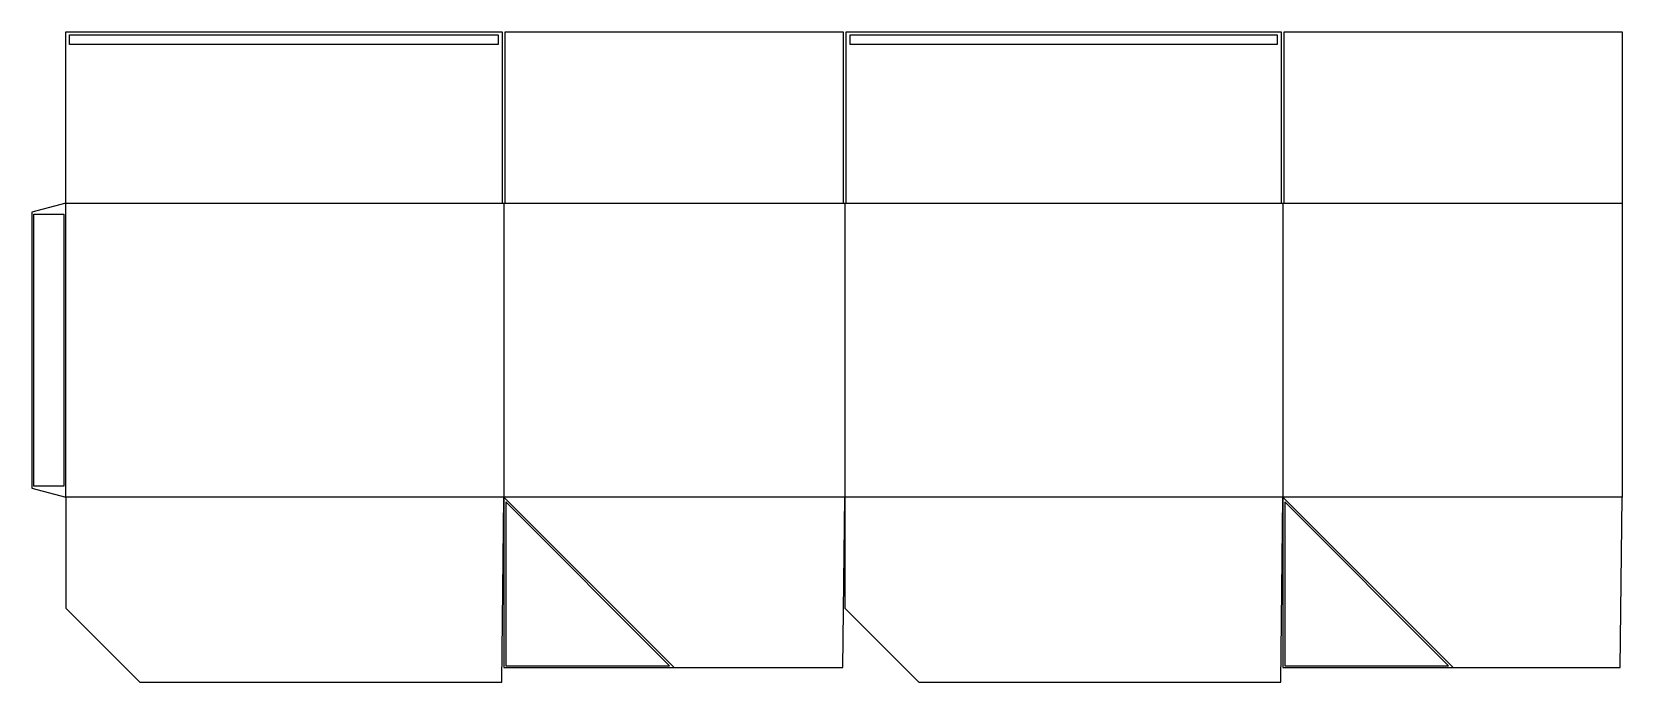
# Model space of a CAD drawing. Header units: millimetres. Extents: x 0 to 1640, y 0 to 671.
import ezdxf

# ---------------------------------------------------------------- set-up
doc = ezdxf.new("R2010")
doc.units = ezdxf.units.MM
for name, color, linetype in [('CREASE', 5, 'CONTINUOUS'), ('CUT', 1, 'CONTINUOUS'), ('GLUE', 2, 'CONTINUOUS')]:
    doc.layers.add(name, color=color, linetype=linetype)

msp = doc.modelspace()

# ---------------------------------------------------------------- linework, layer by layer
at = {"layer": 'CREASE'}
for p, q in [((35, 190.8), (35, 494)), ((35, 494), (485, 494)), ((486.6, 494), (486.6, 190.8)), ((488.2, 494), (836.6, 494)), ((838.2, 494), (838.2, 190.8)), ((839.8, 494), (1288.2, 494)), ((1289.8, 494), (1289.8, 190.8)), ((1291.4, 494), (1639.8, 494)), ((486.6, 190.8), (35, 190.8)), ((838.2, 190.8), (486.6, 190.8)), ((486.6, 190.8), (662.4, 15)), ((1289.8, 190.8), (838.2, 190.8)), ((1639.8, 190.8), (1289.8, 190.8)), ((1289.8, 190.8), (1465.6, 15))]:
    msp.add_line(p, q, dxfattribs=at)
at = {"layer": 'CUT'}
for p, q in [((35, 494), (35, 670.6)), ((35, 670.6), (485, 670.6)), ((485, 670.6), (485, 494)), ((488.2, 494), (488.2, 670.6)), ((488.2, 670.6), (836.6, 670.6)), ((836.6, 670.6), (836.6, 494)), ((839.8, 494), (839.8, 670.6)), ((839.8, 670.6), (1288.2, 670.6)), ((1288.2, 670.6), (1288.2, 494)), ((1291.4, 494), (1291.4, 670.6)), ((1291.4, 670.6), (1639.8, 670.6)), ((1639.8, 670.6), (1639.8, 494)), ((35, 494), (0, 484.622)), ((485, 494), (486.6, 494)), ((486.6, 494), (488.2, 494)), ((836.6, 494), (838.2, 494)), ((838.2, 494), (839.8, 494)), ((1288.2, 494), (1289.8, 494)), ((1289.8, 494), (1291.4, 494)), ((1639.8, 494), (1639.8, 190.8)), ((0, 484.622), (0, 200.178)), ((0, 200.178), (35, 190.8)), ((35, 190.8), (35, 76.32)), ((484.6, 0), (486.6, 190.8)), ((486.6, 190.8), (486.6, 15)), ((836.2, 15), (838.2, 190.8)), ((838.2, 190.8), (838.2, 76.32)), ((1287.8, 0), (1289.8, 190.8)), ((1289.8, 190.8), (1289.8, 15)), ((1637.8, 15), (1639.8, 190.8)), ((35, 76.32), (111.32, 0)), ((838.2, 76.32), (914.52, 0)), ((111.32, 0), (484.6, 0)), ((486.6, 15), (836.2, 15)), ((914.52, 0), (1287.8, 0)), ((1289.8, 15), (1637.8, 15))]:
    msp.add_line(p, q, dxfattribs=at)
at = {"layer": 'GLUE'}
for p, q in [((39, 667.6), (481, 667.6)), ((39, 657.6), (39, 667.6)), ((481, 657.6), (39, 657.6)), ((481, 667.6), (481, 657.6)), ((843.8, 667.6), (1284.2, 667.6)), ((843.8, 657.6), (843.8, 667.6)), ((1284.2, 657.6), (843.8, 657.6)), ((1284.2, 667.6), (1284.2, 657.6)), ((2, 482.622), (33, 482.622)), ((2, 202.178), (2, 482.622)), ((33, 482.622), (33, 202.178)), ((33, 202.178), (2, 202.178)), ((488.6, 185.8), (488.6, 17)), ((657.4, 17), (488.6, 185.8)), ((1291.8, 185.8), (1291.8, 17)), ((1460.6, 17), (1291.8, 185.8)), ((488.6, 17), (657.4, 17)), ((1291.8, 17), (1460.6, 17))]:
    msp.add_line(p, q, dxfattribs=at)

doc.saveas('drawing.dxf')
